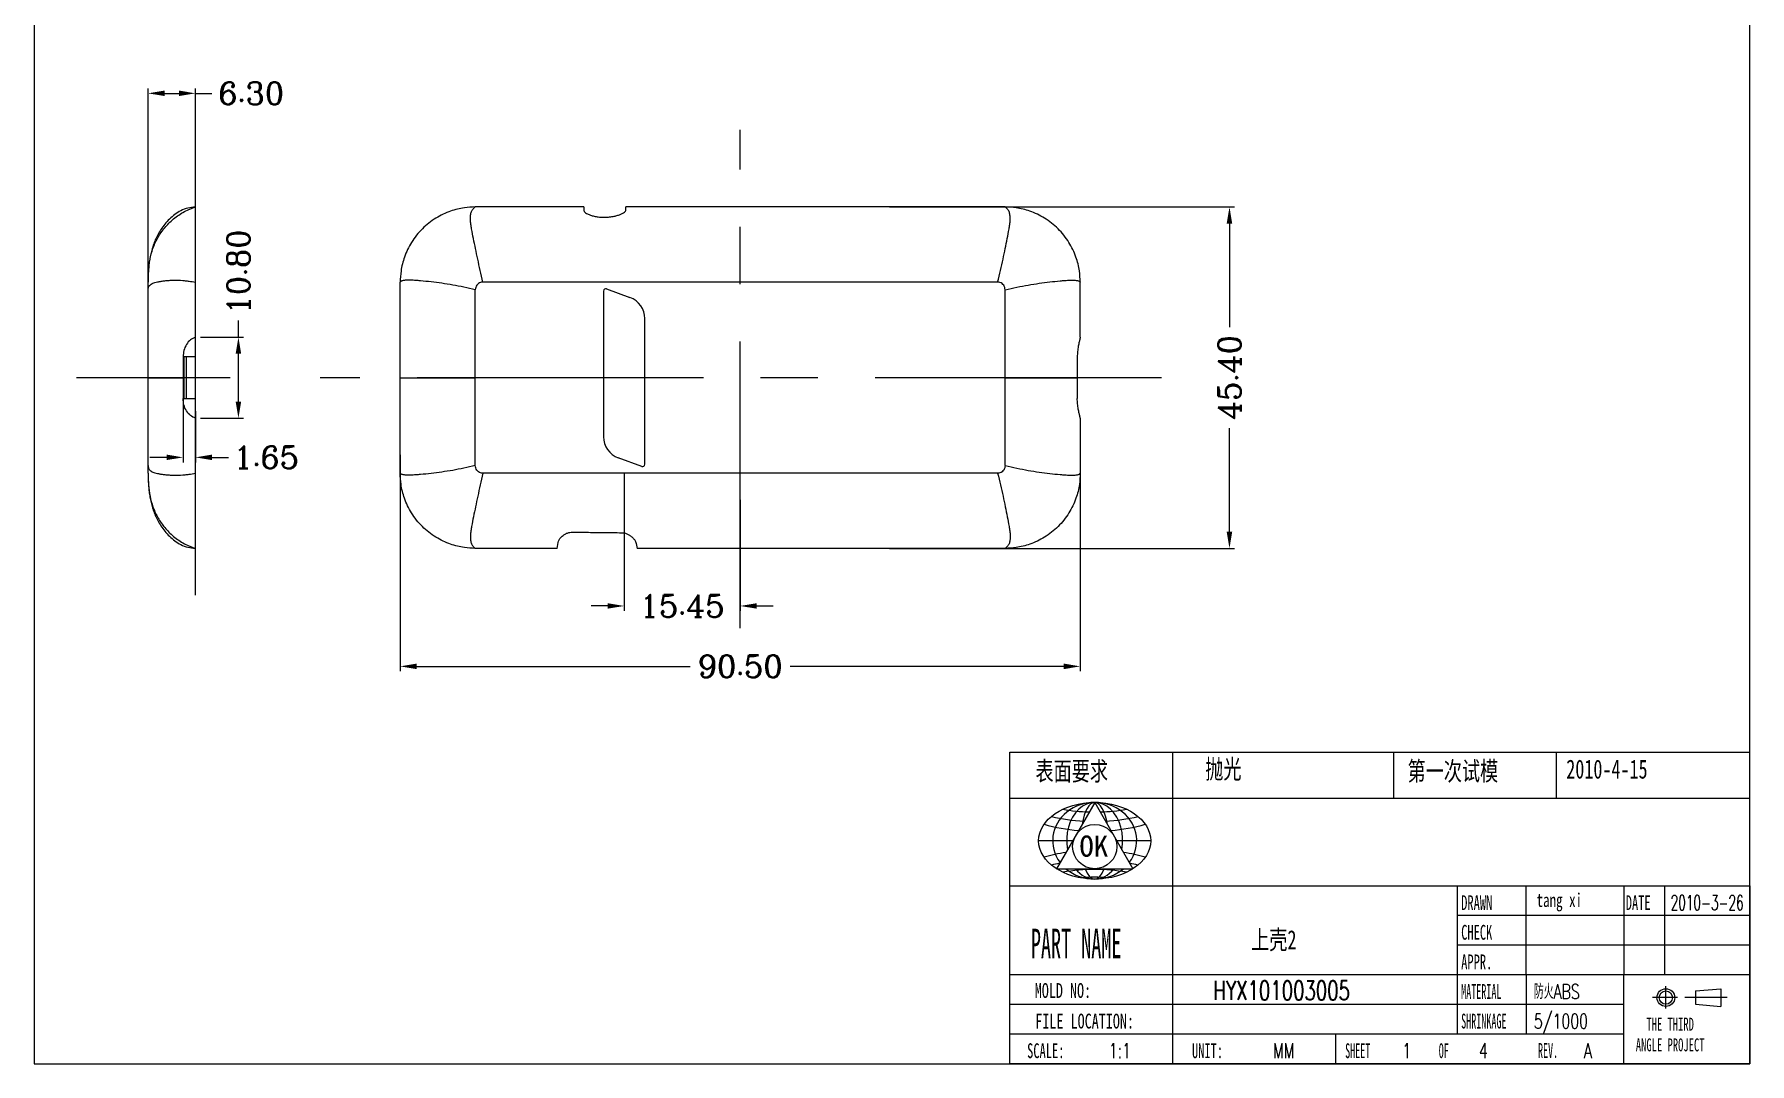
# Model space of a CAD drawing. Header units: millimetres. Extents: x -3610 to -2795, y 672 to 1276.
# Drawn here: x -3605.9 to -3377.6, y 672.3 to 809.1 of the extents above; entities that cross this region are included whole.
import ezdxf
from ezdxf.enums import TextEntityAlignment as Align

# ---------------------------------------------------------------- set-up
doc = ezdxf.new("R2010")
doc.units = ezdxf.units.MM
doc.header["$MEASUREMENT"] = 0
doc.linetypes.add('CENTER', pattern=[50.8, 31.75, -6.35, 6.35, -6.35])
doc.layers.add('dim', color=7, linetype='Continuous')
doc.layers.add('epin', color=13, linetype='Continuous', lineweight=9)
doc.layers.add('moldbase', color=7, linetype='Continuous', lineweight=20)
doc.styles.add('CKSTANDARD', font='txt')
doc.styles.add('ROMANC', font='romanc.shx', dxfattribs={"bigfont": 'gbcbig.shx'})
doc.styles.get("Standard").update_dxf_attribs({"font": 'txt.shx', "width": 0.7, "bigfont": 'gbcbig.shx'})
doc.styles.add('style1', font='', dxfattribs={"height": 4})
doc.styles.get('style1').set_extended_font_data('SimSun')
doc.dimstyles.new('YanXiu', dxfattribs={"dimtxt": 3, "dimasz": 2.2, "dimexe": 0.66, "dimexo": 0.66, "dimgap": 0.66, "dimtad": 0, "dimzin": 1, "dimdsep": 46, "dimtxsty": 'ROMANC', "dimcen": 0, "dimclrd": 256, "dimclre": 3, "dimclrt": 3, "dimazin": 0, "dimtfac": 1, "dimtofl": 0, "dimtmove": 0, "dimatfit": 3, "dimfxl": 0, "dimlwd": 5, "dimlwe": 5, "dimarcsym": 0})

# ---------------------------------------------------------------- blocks, each defined once
blk = doc.blocks.new('*D45')
at = {"layer": 'Defpoints', "color": 0, "transparency": 16777216}
for p in [(-3557.17, 753.91), (-3466.67, 754.44), (-3466.67, 725.1)]:
    blk.add_point(p, dxfattribs=at)
at = {"layer": 'dim', "color": 3, "lineweight": 5, "transparency": 16777216}
for p, q in [((-3466.67, 753.78), (-3466.67, 724.44)), ((-3557.17, 753.25), (-3557.17, 724.44))]:
    blk.add_line(p, q, dxfattribs=at)
at = {"layer": 'dim', "lineweight": 5, "transparency": 16777216}
for p, q in [((-3554.97, 725.1), (-3518.58, 725.1)), ((-3468.87, 725.1), (-3505.26, 725.1))]:
    blk.add_line(p, q, dxfattribs=at)
at = {"layer": 'dim', "transparency": 16777216}
for points in [[(-3554.97, 725.47), (-3554.97, 724.73), (-3557.17, 725.1)], [(-3468.87, 725.47), (-3468.87, 724.73), (-3466.67, 725.1)]]:
    blk.add_solid(points, dxfattribs=at)
at = {"layer": 'dim', "color": 3, "transparency": 16777216, "insert": (-3511.92, 725.1), "char_height": 3, "attachment_point": 5, "style": 'ROMANC'}
blk.add_mtext('90.50', dxfattribs=at)
blk = doc.blocks.new('*D46')
at = {"layer": 'Defpoints', "color": 0, "transparency": 16777216}
for p in [(-3492.69, 786.19), (-3446.81, 786.19), (-3492.69, 740.79)]:
    blk.add_point(p, dxfattribs=at)
at = {"layer": 'dim', "color": 3, "lineweight": 5, "transparency": 16777216}
for p, q in [((-3492.03, 786.19), (-3446.15, 786.19)), ((-3492.03, 740.79), (-3446.15, 740.79))]:
    blk.add_line(p, q, dxfattribs=at)
at = {"layer": 'dim', "lineweight": 5, "transparency": 16777216}
for p, q in [((-3446.81, 783.99), (-3446.81, 770.22)), ((-3446.81, 742.99), (-3446.81, 756.76))]:
    blk.add_line(p, q, dxfattribs=at)
at = {"layer": 'dim', "transparency": 16777216}
for points in [[(-3447.18, 783.99), (-3446.45, 783.99), (-3446.81, 786.19)], [(-3447.18, 742.99), (-3446.45, 742.99), (-3446.81, 740.79)]]:
    blk.add_solid(points, dxfattribs=at)
at = {"layer": 'dim', "color": 3, "transparency": 16777216, "insert": (-3446.81, 763.49), "char_height": 3, "attachment_point": 5, "rotation": 90, "style": 'ROMANC'}
blk.add_mtext('45.40', dxfattribs=at)
blk = doc.blocks.new('*D47')
at = {"layer": 'Defpoints', "color": 0, "transparency": 16777216}
for p in [(-3584.41, 801.3), (-3590.71, 773.52), (-3584.41, 773.52)]:
    blk.add_point(p, dxfattribs=at)
at = {"layer": 'dim', "color": 3, "lineweight": 5, "transparency": 16777216}
for p, q in [((-3590.71, 774.18), (-3590.71, 801.96)), ((-3584.41, 774.18), (-3584.41, 801.96))]:
    blk.add_line(p, q, dxfattribs=at)
at = {"layer": 'dim', "lineweight": 5, "transparency": 16777216}
for p, q in [((-3588.51, 801.3), (-3586.61, 801.3)), ((-3584.41, 801.3), (-3582.21, 801.3))]:
    blk.add_line(p, q, dxfattribs=at)
at = {"layer": 'dim', "transparency": 16777216}
for points in [[(-3588.51, 801.67), (-3588.51, 800.94), (-3590.71, 801.3)], [(-3586.61, 801.67), (-3586.61, 800.94), (-3584.41, 801.3)]]:
    blk.add_solid(points, dxfattribs=at)
at = {"layer": 'dim', "color": 3, "transparency": 16777216, "insert": (-3576.98, 801.3), "char_height": 3, "attachment_point": 5, "style": 'ROMANC'}
blk.add_mtext('6.30', dxfattribs=at)
blk = doc.blocks.new('*D48')
at = {"layer": 'Defpoints', "color": 0, "transparency": 16777216}
for p in [(-3586.06, 763.49), (-3584.41, 759.69), (-3584.41, 752.89)]:
    blk.add_point(p, dxfattribs=at)
at = {"layer": 'dim', "color": 3, "lineweight": 5, "transparency": 16777216}
for p, q in [((-3586.06, 762.83), (-3586.06, 752.23)), ((-3584.41, 759.03), (-3584.41, 752.23))]:
    blk.add_line(p, q, dxfattribs=at)
at = {"layer": 'dim', "lineweight": 5, "transparency": 16777216}
for p, q in [((-3588.26, 752.89), (-3590.46, 752.89)), ((-3582.21, 752.89), (-3580.01, 752.89))]:
    blk.add_line(p, q, dxfattribs=at)
at = {"layer": 'dim', "transparency": 16777216}
for points in [[(-3588.26, 753.26), (-3588.26, 752.53), (-3586.06, 752.89)], [(-3582.21, 753.26), (-3582.21, 752.53), (-3584.41, 752.89)]]:
    blk.add_solid(points, dxfattribs=at)
at = {"layer": 'dim', "color": 3, "transparency": 16777216, "insert": (-3574.99, 752.89), "char_height": 3, "attachment_point": 5, "style": 'ROMANC'}
blk.add_mtext('1.65', dxfattribs=at)
blk = doc.blocks.new('*D49')
at = {"layer": 'Defpoints', "color": 0, "transparency": 16777216}
for p in [(-3584.41, 768.89), (-3578.69, 768.89), (-3584.41, 758.09)]:
    blk.add_point(p, dxfattribs=at)
at = {"layer": 'dim', "lineweight": 5, "transparency": 16777216}
for p, q in [((-3578.69, 768.89), (-3578.69, 771.09)), ((-3578.69, 760.29), (-3578.69, 766.69))]:
    blk.add_line(p, q, dxfattribs=at)
at = {"layer": 'dim', "color": 3, "lineweight": 5, "transparency": 16777216}
for p, q in [((-3583.75, 768.89), (-3578.03, 768.89)), ((-3583.75, 758.09), (-3578.03, 758.09))]:
    blk.add_line(p, q, dxfattribs=at)
at = {"layer": 'dim', "transparency": 16777216}
for points in [[(-3579.06, 766.69), (-3578.33, 766.69), (-3578.69, 768.89)], [(-3579.06, 760.29), (-3578.33, 760.29), (-3578.69, 758.09)]]:
    blk.add_solid(points, dxfattribs=at)
at = {"layer": 'dim', "color": 3, "transparency": 16777216, "insert": (-3578.69, 777.54), "char_height": 3, "attachment_point": 5, "rotation": 90, "style": 'ROMANC'}
blk.add_mtext('10.80', dxfattribs=at)
blk = doc.blocks.new('*D50')
at = {"layer": 'Defpoints', "color": 0, "transparency": 16777216}
for p in [(-3527.37, 751.44), (-3511.92, 747.92), (-3511.92, 733.13)]:
    blk.add_point(p, dxfattribs=at)
at = {"layer": 'dim', "color": 3, "lineweight": 5, "transparency": 16777216}
for p, q in [((-3527.37, 750.78), (-3527.37, 732.47)), ((-3511.92, 747.26), (-3511.92, 732.47))]:
    blk.add_line(p, q, dxfattribs=at)
at = {"layer": 'dim', "lineweight": 5, "transparency": 16777216}
for p, q in [((-3529.57, 733.13), (-3531.77, 733.13)), ((-3509.72, 733.13), (-3507.52, 733.13))]:
    blk.add_line(p, q, dxfattribs=at)
at = {"layer": 'dim', "transparency": 16777216}
for points in [[(-3529.57, 733.5), (-3529.57, 732.77), (-3527.37, 733.13)], [(-3509.72, 733.5), (-3509.72, 732.77), (-3511.92, 733.13)]]:
    blk.add_solid(points, dxfattribs=at)
at = {"layer": 'dim', "color": 3, "transparency": 16777216, "insert": (-3519.64, 733.13), "char_height": 3, "attachment_point": 5, "style": 'ROMANC'}
blk.add_mtext('15.45', dxfattribs=at)

msp = doc.modelspace()

# ---------------------------------------------------------------- linework, layer by layer
at = {"color": 7, "linetype": 'Continuous'}
for p, q in [((-3584.41, 786.189), (-3584.423, 786.189)), ((-3584.41, 740.789), (-3584.41, 786.189)), ((-3532.717, 786.189), (-3547.167, 786.189)), ((-3532.717, 786.189), (-3532.717, 785.715)), ((-3476.667, 786.189), (-3527.117, 786.189)), ((-3527.117, 785.773), (-3527.117, 786.189)), ((-3590.71, 750.789), (-3590.71, 776.189)), ((-3557.167, 750.789), (-3557.167, 776.189)), ((-3477.667, 776.189), (-3546.166, 776.189)), ((-3466.667, 768.89), (-3466.667, 776.189)), ((-3547.167, 751.79), (-3547.167, 775.189)), ((-3530.117, 775.011), (-3530.117, 755.642)), ((-3529.714, 775.293), (-3526.591, 774.156)), ((-3476.667, 751.79), (-3476.667, 775.189)), ((-3524.617, 751.968), (-3524.617, 771.337)), ((-3584.41, 766.239), (-3586.06, 766.239)), ((-3586.06, 766.239), (-3586.06, 760.739)), ((-3585.941, 766.239), (-3585.941, 760.739)), ((-3585.66, 766.239), (-3585.66, 760.739)), ((-3590.71, 763.489), (-3586.06, 763.489)), ((-3557.167, 763.489), (-3547.167, 763.489)), ((-3476.667, 763.489), (-3467.061, 763.489)), ((-3586.06, 760.739), (-3584.41, 760.739)), ((-3466.667, 758.089), (-3466.667, 750.789)), ((-3525.02, 751.686), (-3528.143, 752.823)), ((-3477.667, 750.789), (-3546.166, 750.789)), ((-3584.41, 740.789), (-3584.423, 740.79)), ((-3584.412, 740.789), (-3584.41, 740.789)), ((-3536.293, 740.789), (-3547.167, 740.789)), ((-3536.293, 740.789), (-3536.154, 741.578)), ((-3525.756, 741.443), (-3525.641, 740.789)), ((-3476.667, 740.789), (-3525.641, 740.789))]:
    msp.add_line(p, q, dxfattribs=at)
at = {"color": 3}
for p, q in [((-3476.029, 672.266), (-3476.029, 713.709)), ((-3454.371, 713.709), (-3454.371, 672.266)), ((-3403.338, 713.709), (-3403.338, 707.564)), ((-3416.471, 676.204), (-3416.471, 695.893)), ((-3407.329, 684.08), (-3407.329, 695.893)), ((-3394.344, 695.893), (-3394.344, 684.08)), ((-3388.906, 695.893), (-3388.906, 684.08)), ((-3377.585, 695.893), (-3377.585, 672.266)), ((-3377.585, 691.955), (-3416.471, 691.955)), ((-3377.585, 688.017), (-3416.471, 688.017)), ((-3377.585, 684.08), (-3476.029, 684.08)), ((-3407.329, 684.08), (-3407.329, 676.204)), ((-3394.344, 672.266), (-3394.344, 684.08)), ((-3394.344, 680.142), (-3476.029, 680.142)), ((-3394.344, 676.204), (-3476.029, 676.204)), ((-3377.585, 672.266), (-3476.029, 672.266))]:
    msp.add_line(p, q, dxfattribs=at)
at = {"color": 5}
for p, q in [((-3464.747, 707.006), (-3469.839, 698.186)), ((-3464.747, 707.006), (-3459.655, 698.186)), ((-3467.689, 701.91), (-3472.206, 701.91)), ((-3457.288, 701.91), (-3461.805, 701.91)), ((-3469.839, 698.186), (-3459.655, 698.186))]:
    msp.add_line(p, q, dxfattribs=at)
for p, q in [((-3388.741, 679.586), (-3388.741, 682.56)), ((-3387.181, 681.053), (-3390.531, 681.053)), ((-3380.594, 681.053), (-3386.212, 681.053)), ((-3384.781, 681.939), (-3381.431, 682.234)), ((-3384.781, 681.939), (-3384.781, 680.167)), ((-3381.431, 682.234), (-3381.431, 679.871)), ((-3384.781, 680.167), (-3381.431, 679.871)), ((-3432.714, 676.204), (-3432.714, 672.266))]:
    msp.add_line(p, q)
at = {"color": 1}
msp.add_circle((-3464.747, 701.126), 2.94, dxfattribs=at)
for radius in [1.181, 0.886]:
    msp.add_circle((-3388.741, 681.053), radius)
at = {"color": 7, "linetype": 'Continuous'}
for centre, radius, start, end in [((-3529.817, 775.011), 0.3, 70, 180), ((-3527.617, 771.337), 3, 0, 70), ((-3527.117, 755.642), 3, 180, 250), ((-3524.917, 751.968), 0.3, 250, 0)]:
    msp.add_arc(centre, radius, start, end, dxfattribs=at)
at = {"color": 5}
for centre, start, end in [((-3464.747, 730.324), 260.0636, 268.30074), ((-3464.747, 730.324), 271.69926, 279.9364), ((-3464.747, 727.757), 254.1123, 264.95476), ((-3464.747, 729.05), 256.44189, 266.6282), ((-3464.747, 729.05), 273.3718, 283.55811), ((-3464.747, 727.757), 275.04524, 285.8877), ((-3464.747, 676.063), 98.98422, 105.8877), ((-3464.747, 674.77), 100.9502, 103.55811), ((-3464.747, 676.063), 74.1123, 81.01578), ((-3464.747, 674.77), 76.44189, 79.0498), ((-3464.747, 673.496), 80.0636, 99.9364), ((-3464.747, 672.458), 85.61412, 94.38588)]:
    msp.add_arc(centre, 24.593, start, end, dxfattribs=at)
msp.add_ellipse((-3464.747, 701.91), major_axis=(7.459, 0), ratio=0.6831583, dxfattribs=at)
for major_axis, ratio, start_param, end_param in [((5.594, 0), 0.9108778, -0.6024988, 3.7440914), ((0, 5.096), 0.7318947, 4.4773946, 8.088976), ((0, 5.096), 0.3659474, -1.1298611, 1.1298611), ((5.594, 0), 0.9108778, 3.9610125, 5.4637654), ((0, 5.096), 0.7318947, 2.3902162, 3.8929691), ((0, 5.096), 0.3659474, 2.3902162, 3.8929691)]:
    msp.add_ellipse((-3464.747, 701.91), major_axis=major_axis, ratio=ratio, start_param=start_param, end_param=end_param, dxfattribs=at)
at = {"color": 7, "linetype": 'Continuous'}
for points in [[(-3590.71, 776.189), (-3590.696, 776.986), (-3590.651, 777.761), (-3590.45, 779.248), (-3590.07, 780.657), (-3589.802, 781.334), (-3589.474, 781.994), (-3589.083, 782.636), (-3588.625, 783.263), (-3588.099, 783.871), (-3587.502, 784.451), (-3586.086, 785.464), (-3585.274, 785.87), (-3584.847, 786.041), (-3584.41, 786.189)], [(-3584.423, 786.189), (-3585.412, 786.042), (-3586.353, 785.684), (-3587.164, 785.181), (-3587.858, 784.586), (-3588.48, 783.904), (-3589.012, 783.181), (-3589.429, 782.483), (-3589.76, 781.798), (-3590.023, 781.118), (-3590.234, 780.432), (-3590.399, 779.733), (-3590.524, 779.023), (-3590.613, 778.301), (-3590.672, 777.563), (-3590.703, 776.802), (-3590.71, 776.189)], [(-3547.167, 786.189), (-3548.627, 786.082), (-3550.455, 785.633), (-3552.408, 784.706), (-3554.217, 783.281), (-3555.654, 781.478), (-3556.596, 779.52), (-3557.056, 777.676), (-3557.167, 776.189)], [(-3546.167, 776.189), (-3546.519, 777.761), (-3546.842, 779.248), (-3547.14, 780.657), (-3547.417, 781.993), (-3547.667, 783.262), (-3547.763, 783.871), (-3547.797, 784.165), (-3547.818, 784.45), (-3547.814, 784.986), (-3547.724, 785.464), (-3547.638, 785.677), (-3547.518, 785.87), (-3547.362, 786.041), (-3547.167, 786.189)], [(-3532.717, 785.715), (-3532.663, 785.575), (-3532.496, 785.418), (-3532.221, 785.256), (-3531.844, 785.101), (-3531.37, 784.968), (-3530.8, 784.871), (-3530.141, 784.826), (-3529.454, 784.847), (-3528.839, 784.927), (-3528.32, 785.047), (-3527.892, 785.191), (-3527.556, 785.346), (-3527.313, 785.5), (-3527.167, 785.645), (-3527.117, 785.773)], [(-3477.667, 776.189), (-3477.28, 777.761), (-3476.947, 779.248), (-3476.652, 780.657), (-3476.382, 781.994), (-3476.138, 783.263), (-3476.046, 783.871), (-3476.014, 784.166), (-3475.995, 784.451), (-3476.004, 784.986), (-3476.101, 785.464), (-3476.191, 785.677), (-3476.313, 785.87), (-3476.472, 786.041), (-3476.667, 786.189)], [(-3466.667, 776.189), (-3466.778, 777.676), (-3467.238, 779.52), (-3468.18, 781.478), (-3469.617, 783.281), (-3471.426, 784.706), (-3473.379, 785.633), (-3475.206, 786.082), (-3476.667, 786.189)], [(-3590.71, 775.189), (-3590.696, 775.366), (-3590.651, 775.529), (-3590.57, 775.677), (-3590.448, 775.812), (-3590.282, 775.934), (-3590.066, 776.043), (-3589.795, 776.14), (-3589.464, 776.226), (-3589.226, 776.273)], [(-3589.226, 776.273), (-3589.069, 776.3), (-3588.607, 776.364), (-3588.078, 776.415), (-3587.48, 776.447), (-3586.069, 776.414), (-3585.493, 776.359)], [(-3585.493, 776.359), (-3585.264, 776.33), (-3584.41, 776.189)], [(-3556.23, 776.451), (-3556.259, 776.45), (-3556.493, 776.438), (-3556.699, 776.414), (-3556.873, 776.379), (-3557.012, 776.33), (-3557.11, 776.268), (-3557.144, 776.23), (-3557.167, 776.189)], [(-3547.167, 775.189), (-3548.689, 775.529), (-3550.177, 775.812), (-3553.063, 776.226), (-3554.454, 776.363), (-3554.788, 776.391), (-3555.112, 776.415), (-3555.423, 776.434), (-3555.72, 776.447), (-3556.23, 776.451)], [(-3546.166, 776.189), (-3546.478, 776.14), (-3546.756, 775.998), (-3546.976, 775.778), (-3547.118, 775.5), (-3547.167, 775.189)], [(-3476.667, 775.189), (-3476.716, 775.5), (-3476.858, 775.778), (-3477.078, 775.998), (-3477.357, 776.14), (-3477.667, 776.189)], [(-3476.667, 775.189), (-3475.093, 775.529), (-3473.59, 775.812), (-3472.14, 776.043), (-3470.724, 776.226), (-3469.344, 776.364), (-3468.693, 776.415), (-3468.384, 776.434), (-3468.09, 776.447), (-3467.604, 776.451)], [(-3467.604, 776.451), (-3467.559, 776.45), (-3467.329, 776.438), (-3467.126, 776.414), (-3466.956, 776.379), (-3466.82, 776.33), (-3466.723, 776.268), (-3466.69, 776.23), (-3466.667, 776.189)], [(-3584.41, 768.89), (-3585.071, 768.517), (-3585.601, 767.905), (-3585.942, 767.118), (-3586.06, 766.239)], [(-3466.667, 768.89), (-3466.716, 768.651), (-3466.812, 768.249), (-3466.932, 767.677), (-3467.029, 766.981), (-3467.064, 766.239)], [(-3467.064, 766.239), (-3467.063, 765.298), (-3467.062, 764.381), (-3467.061, 763.489)], [(-3467.061, 763.489), (-3467.062, 762.597), (-3467.063, 761.68), (-3467.064, 760.739)], [(-3584.41, 758.089), (-3585.071, 758.462), (-3585.601, 759.074), (-3585.942, 759.861), (-3586.06, 760.739)], [(-3466.667, 758.089), (-3466.716, 758.328), (-3466.812, 758.73), (-3466.932, 759.301), (-3467.029, 759.998), (-3467.064, 760.739)], [(-3590.71, 751.789), (-3590.696, 751.612), (-3590.651, 751.45), (-3590.57, 751.301), (-3590.448, 751.167), (-3590.282, 751.045), (-3590.066, 750.935), (-3589.795, 750.838), (-3589.464, 750.753), (-3589.226, 750.705)], [(-3547.167, 751.789), (-3548.689, 751.45), (-3550.177, 751.167), (-3553.063, 750.753), (-3554.454, 750.615), (-3554.788, 750.588), (-3555.112, 750.564), (-3555.423, 750.545), (-3555.72, 750.532), (-3556.23, 750.528)], [(-3546.166, 750.789), (-3546.477, 750.839), (-3546.755, 750.98), (-3546.976, 751.201), (-3547.118, 751.479), (-3547.167, 751.79)], [(-3476.667, 751.79), (-3476.716, 751.479), (-3476.858, 751.201), (-3477.079, 750.98), (-3477.357, 750.838), (-3477.667, 750.789)], [(-3476.667, 751.789), (-3475.093, 751.45), (-3473.59, 751.167), (-3472.14, 750.935), (-3470.724, 750.753), (-3469.344, 750.615), (-3468.693, 750.563), (-3468.384, 750.544), (-3468.09, 750.531), (-3467.604, 750.527)], [(-3590.71, 750.789), (-3590.696, 749.993), (-3590.651, 749.218), (-3590.45, 747.73), (-3590.07, 746.321), (-3589.802, 745.644), (-3589.474, 744.985), (-3589.083, 744.342), (-3588.625, 743.716), (-3588.099, 743.107), (-3587.502, 742.528), (-3586.086, 741.515), (-3585.274, 741.109), (-3584.847, 740.938), (-3584.41, 740.789)], [(-3590.71, 750.789), (-3590.703, 750.177), (-3590.672, 749.415), (-3590.613, 748.677), (-3590.524, 747.956), (-3590.399, 747.246), (-3590.234, 746.547), (-3590.023, 745.861), (-3589.76, 745.181), (-3589.429, 744.496), (-3589.012, 743.797), (-3588.48, 743.075), (-3587.858, 742.392), (-3587.164, 741.798), (-3586.353, 741.295), (-3585.412, 740.936), (-3584.423, 740.79)], [(-3589.226, 750.705), (-3589.069, 750.679), (-3588.607, 750.615), (-3588.078, 750.563), (-3587.48, 750.531), (-3586.069, 750.564), (-3585.493, 750.62)], [(-3585.493, 750.62), (-3585.264, 750.648), (-3584.41, 750.789)], [(-3556.23, 750.528), (-3556.259, 750.529), (-3556.493, 750.541), (-3556.699, 750.564), (-3556.873, 750.6), (-3557.012, 750.648), (-3557.11, 750.711), (-3557.144, 750.748), (-3557.167, 750.789)], [(-3547.167, 740.789), (-3548.627, 740.897), (-3550.455, 741.345), (-3552.408, 742.273), (-3554.217, 743.697), (-3555.654, 745.501), (-3556.596, 747.459), (-3557.056, 749.303), (-3557.167, 750.789)], [(-3546.167, 750.789), (-3546.519, 749.218), (-3546.842, 747.73), (-3547.14, 746.321), (-3547.417, 744.985), (-3547.667, 743.716), (-3547.763, 743.108), (-3547.797, 742.813), (-3547.818, 742.528), (-3547.814, 741.993), (-3547.724, 741.515), (-3547.638, 741.302), (-3547.518, 741.109), (-3547.362, 740.938), (-3547.167, 740.789)], [(-3477.667, 750.789), (-3477.28, 749.218), (-3476.947, 747.73), (-3476.652, 746.321), (-3476.382, 744.985), (-3476.138, 743.716), (-3476.046, 743.107), (-3476.014, 742.813), (-3475.995, 742.528), (-3476.004, 741.992), (-3476.101, 741.515), (-3476.191, 741.302), (-3476.313, 741.109), (-3476.472, 740.938), (-3476.667, 740.789)], [(-3466.667, 750.789), (-3466.778, 749.303), (-3467.238, 747.459), (-3468.18, 745.501), (-3469.617, 743.697), (-3471.426, 742.273), (-3473.379, 741.345), (-3475.206, 740.897), (-3476.667, 740.789)], [(-3467.604, 750.527), (-3467.559, 750.529), (-3467.329, 750.541), (-3467.126, 750.564), (-3466.956, 750.6), (-3466.82, 750.648), (-3466.723, 750.711), (-3466.69, 750.748), (-3466.667, 750.789)], [(-3536.154, 741.578), (-3536.024, 741.913), (-3535.757, 742.267), (-3535.407, 742.569), (-3535.015, 742.791), (-3534.609, 742.92), (-3534.217, 742.957)], [(-3534.217, 742.957), (-3532.102, 742.926), (-3529.934, 742.898), (-3527.717, 742.874)], [(-3527.717, 742.874), (-3527.362, 742.836), (-3527.014, 742.73), (-3526.671, 742.556), (-3526.344, 742.314), (-3526.059, 742.022), (-3525.854, 741.715), (-3525.756, 741.443)]]:
    msp.add_spline(points, degree=3, dxfattribs=at)
at = {"layer": 'dim', "color": 3}
for p, q in [((-3605.853, 957.821), (-3605.853, 672.266)), ((-3377.585, 672.266), (-3377.585, 957.821)), ((-3605.853, 672.266), (-3377.585, 672.266))]:
    msp.add_line(p, q, dxfattribs=at)
at = {"layer": 'dim', "linetype": 'ByBlock', "lineweight": -3}
msp.add_line((-3424.996, 713.709), (-3424.996, 707.564), dxfattribs=at)
at = {"layer": 'epin'}
for p, q in [((-3476.029, 713.709), (-3377.585, 713.709)), ((-3476.029, 707.564), (-3377.585, 707.564))]:
    msp.add_line(p, q, dxfattribs=at)
msp.add_lwpolyline([(-3476.029, 695.893), (-3377.585, 695.893), (-3377.585, 672.266), (-3476.029, 672.266)], dxfattribs=at)
at = {"layer": 'moldbase', "color": 1, "linetype": 'CENTER', "ltscale": 1.2}
for p, q in [((-3511.917, 730.199), (-3511.917, 796.45)), ((-3584.41, 734.587), (-3584.41, 794.063)), ((-3579.797, 763.489), (-3600.25, 763.489)), ((-3455.858, 763.489), (-3567.794, 763.489))]:
    msp.add_line(p, q, dxfattribs=at)

# ---------------------------------------------------------------- texts
at = {"color": 1, "style": 'style1'}
msp.add_text('OK', height=2.8161, dxfattribs=at).set_placement((-3466.784, 699.786))
at = {"color": 3, "style": 'CKSTANDARD'}
for s, height, width, p in [('DRAWN', 1.9689, 0.618, (-3415.978, 692.694)), ('DATE', 1.9689, 0.618, (-3394.08, 692.692)), ('PART NAME', 3.9377, 0.5, (-3473.237, 686.295)), ('CHECK', 1.9689, 0.618, (-3415.978, 688.756)), ('APPR.', 1.9689, 0.618, (-3415.978, 684.818)), ('MOLD NO:', 1.9689, 0.7, (-3472.722, 681.01)), ('MATERIAL', 1.9689, 0.5, (-3415.978, 680.88)), ('FILE LOCATION:', 1.96887, 0.7, (-3472.644, 676.943)), ('SHRINKAGE', 1.9689, 0.5, (-3415.978, 676.943)), ('  THE THIRD', 1.72276, 0.6, (-3392.74, 676.664)), ('SCALE:', 1.9689, 0.618, (-3473.739, 673.007)), ('UNIT:', 1.9689, 0.618, (-3451.804, 673.007)), ('SHEET', 1.9689, 0.5, (-3431.415, 673.005)), ('OF', 1.9689, 0.5, (-3418.962, 673.005)), ('REV.', 1.9689, 0.5, (-3405.757, 673.037)), ('ANGLE PROJECT', 1.72276, 0.6, (-3392.74, 673.907))]:
    msp.add_text(s, height=height, dxfattribs=dict(at, width=width)).set_placement(p)
at = {"attachment_point": 1}
for s, insert, char_height, width in [('{\\fￋￎￌ￥|b0|i0|c134|p54;表面要求}', (-3472.624, 712.438), 2.52533, 47.75874), ('{\\fSimSun|b0|i0|c134|p54;抛光}', (-3450.029, 712.702), 2.52533, 47.75879), ('{\\fￋￎￌ￥|b0|i0|c134|p54;第一次试模}', (-3423.11, 712.438), 2.52533, 47.75874), ('{\\fSimSun|b0|i0|c134|p54;2010-4-15}', (-3401.994, 712.702), 2.52533, 47.75879), ('{\\fKaiTi_GB2312|b0|i0|c134|p49;tang xi}', (-3405.946, 694.929), 1.81824, 34.38629), ('{\\fSimSun|b0|i0|c134|p54;上壳2}', (-3443.919, 690.011), 2.52533, 47.75879), ('HYX101003005', (-3448.955, 683.262), 2.52533, 47.75873)]:
    msp.add_mtext(s, dxfattribs=dict(at, insert=insert, char_height=char_height, width=width))
for tag, text, height, width, p in [('2010-3-26', '', 1.969, 0.6, (-3383.246, 692.694)), ('1:1', '1:1', 1.9689, 0.7, (-3461.398, 673.005)), ('MM', 'MM', 1.9689, 0.7, (-3439.61, 673.005)), ('1', '1', 1.969, 0.7, (-3423.219, 673.005)), ('4', '1', 1.969, 0.7, (-3413.028, 673.005)), ('A', 'A', 1.969, 0.7, (-3399.129, 673.005))]:
    msp.add_attdef(tag, text=text, height=height, dxfattribs=dict(width=width)).set_placement(p, align=Align.CENTER)
at = {"width": 0.7}
for tag, p in [('防火ABS', (-3406.309, 680.88)), ('5/1000', (-3406.309, 676.943))]:
    msp.add_attdef(tag, p, ' ', height=1.969, dxfattribs=at)

# ---------------------------------------------------------------- dimensions: what is measured, and where the dimension line sits
at = {"layer": 'dim', "color": 3}
for base, p1, p2, picture, middle in [((-3584.41, 801.305), (-3590.71, 773.522), (-3584.41, 773.522), '*D47', (-3576.978, 801.305)), ((-3584.41, 752.895), (-3586.06, 763.489), (-3584.41, 759.686), '*D48', (-3574.993, 752.895)), ((-3466.667, 725.099), (-3557.167, 753.905), (-3466.667, 754.439), '*D45', (-3511.917, 725.099)), ((-3511.917, 733.132), (-3527.367, 751.439), (-3511.917, 747.919), '*D50', (-3519.642, 733.132))]:
    dim = msp.add_linear_dim(base=base, p1=p1, p2=p2, dimstyle='YanXiu', dxfattribs=at)
    dim.commit()
    dim.dimension.update_dxf_attribs({"geometry": picture, "text_midpoint": middle})
for base, p1, p2, picture, middle in [((-3446.814, 786.189), (-3492.689, 740.789), (-3492.689, 786.189), '*D46', (-3446.814, 763.489)), ((-3578.692, 768.89), (-3584.41, 758.089), (-3584.41, 768.89), '*D49', (-3578.692, 777.535))]:
    dim = msp.add_linear_dim(base=base, p1=p1, p2=p2, angle=90, dimstyle='YanXiu', dxfattribs=at)
    dim.commit()
    dim.dimension.update_dxf_attribs({"geometry": picture, "text_midpoint": middle})

doc.saveas('drawing.dxf')
